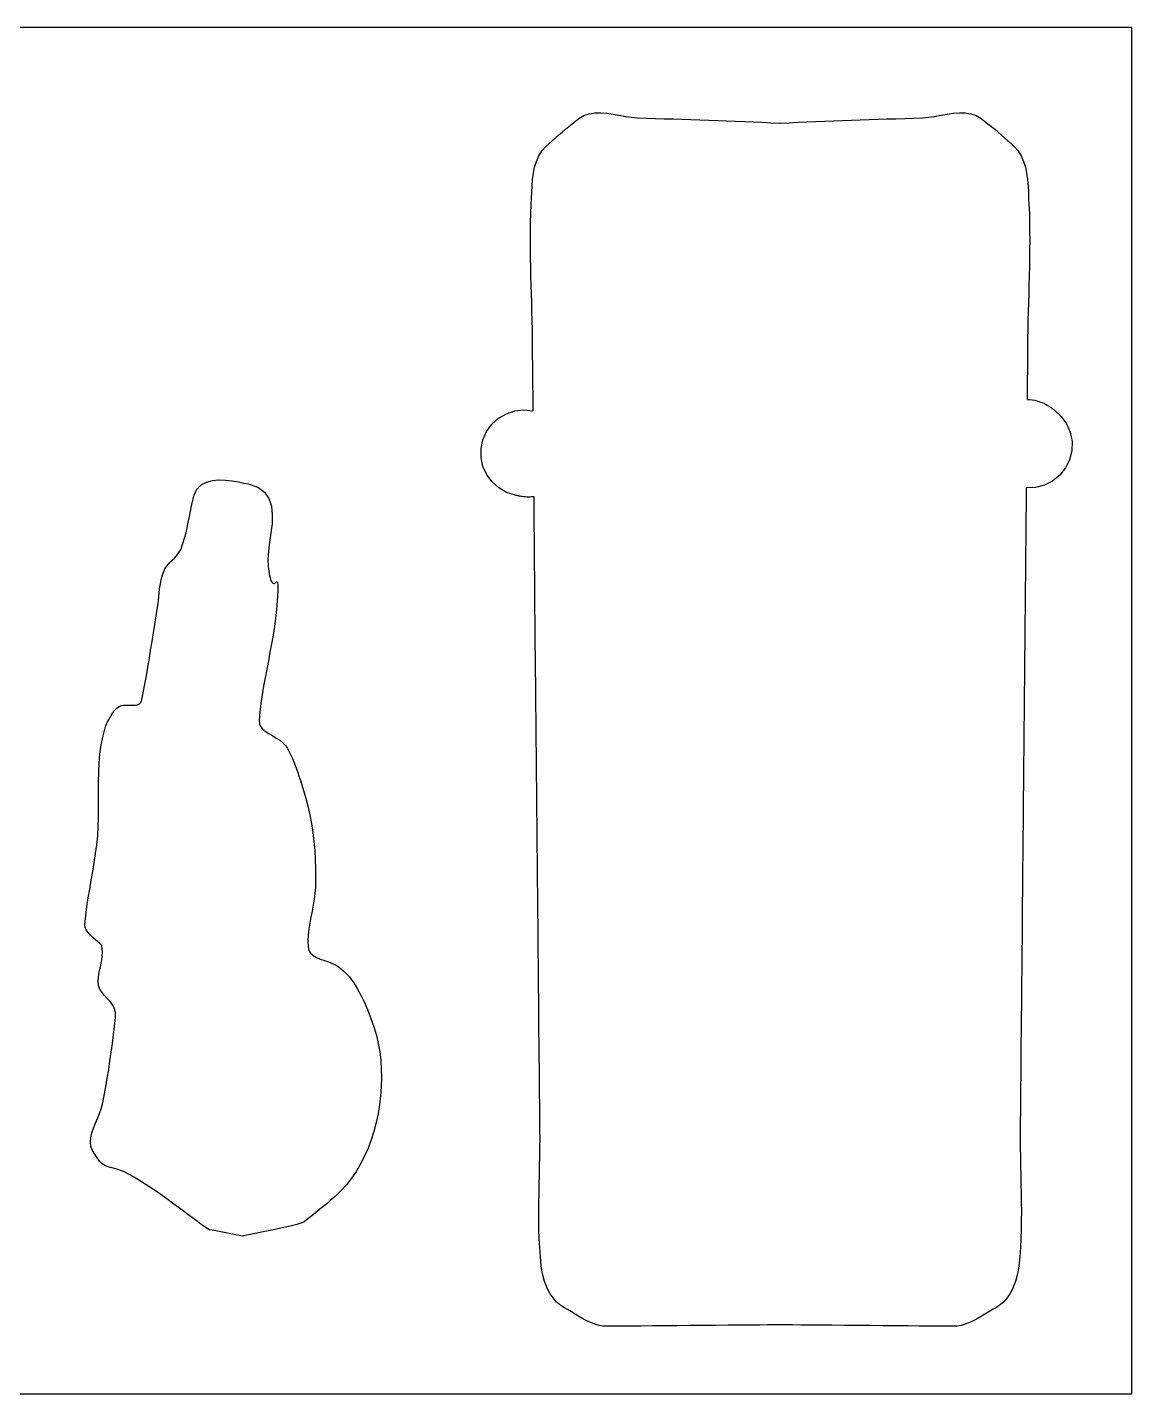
# Model space of a CAD drawing. Header units: inches. Extents: x 1 to 26.6, y 1 to 13.5.
# Drawn here: x 16.54 to 26.63, y 1 to 13.48 of the extents above; entities that cross this region are included whole.
import ezdxf

# ---------------------------------------------------------------- set-up
doc = ezdxf.new("R2010")
doc.units = ezdxf.units.IN
doc.layers.get('0').update_dxf_attribs({"linetype": 'CONTINUOUS'})

msp = doc.modelspace()

# ---------------------------------------------------------------- linework, layer by layer
at = {"color": 0, "linetype": 'CONTINUOUS'}
for p, q in [((26.63, 13.48), (1, 13.48)), ((26.63, 1), (26.63, 13.48)), ((21.518, 12.6), (21.55, 12.624)), ((21.55, 12.624), (21.581, 12.648)), ((21.581, 12.648), (21.626, 12.675)), ((21.626, 12.675), (21.674, 12.691)), ((21.674, 12.691), (21.726, 12.699)), ((21.726, 12.699), (21.779, 12.699)), ((21.779, 12.699), (21.835, 12.695)), ((21.835, 12.695), (21.892, 12.687)), ((21.892, 12.687), (21.949, 12.677)), ((21.949, 12.677), (22.006, 12.667)), ((22.006, 12.667), (22.061, 12.659)), ((22.061, 12.659), (22.116, 12.655)), ((22.116, 12.655), (22.197, 12.652)), ((22.197, 12.652), (22.279, 12.649)), ((22.279, 12.649), (22.36, 12.646)), ((22.36, 12.646), (22.441, 12.643)), ((22.441, 12.643), (22.522, 12.64)), ((22.522, 12.64), (22.604, 12.637)), ((22.604, 12.637), (22.685, 12.634)), ((22.685, 12.634), (22.766, 12.631)), ((22.766, 12.631), (22.848, 12.628)), ((22.848, 12.628), (22.929, 12.625)), ((22.929, 12.625), (23.01, 12.622)), ((23.01, 12.622), (23.092, 12.619)), ((23.092, 12.619), (23.173, 12.616)), ((23.173, 12.616), (23.254, 12.613)), ((23.254, 12.613), (23.335, 12.609)), ((23.335, 12.609), (23.417, 12.606)), ((23.417, 12.606), (23.419, 12.606)), ((23.419, 12.606), (23.5, 12.609)), ((23.5, 12.609), (23.581, 12.613)), ((23.581, 12.613), (23.662, 12.616)), ((23.662, 12.616), (23.744, 12.619)), ((23.744, 12.619), (23.825, 12.622)), ((23.825, 12.622), (23.906, 12.625)), ((23.906, 12.625), (23.988, 12.628)), ((23.988, 12.628), (24.069, 12.631)), ((24.069, 12.631), (24.15, 12.634)), ((24.15, 12.634), (24.232, 12.637)), ((24.232, 12.637), (24.313, 12.64)), ((24.313, 12.64), (24.394, 12.643)), ((24.394, 12.643), (24.476, 12.646)), ((24.476, 12.646), (24.557, 12.649)), ((24.557, 12.649), (24.638, 12.652)), ((24.638, 12.652), (24.719, 12.655)), ((24.719, 12.655), (24.774, 12.659)), ((24.774, 12.659), (24.83, 12.667)), ((24.83, 12.667), (24.887, 12.677)), ((24.887, 12.677), (24.944, 12.687)), ((24.944, 12.687), (25, 12.695)), ((25, 12.695), (25.056, 12.699)), ((25.056, 12.699), (25.11, 12.699)), ((25.11, 12.699), (25.161, 12.691)), ((25.161, 12.691), (25.209, 12.675)), ((25.209, 12.675), (25.254, 12.648)), ((25.254, 12.648), (25.286, 12.624)), ((25.286, 12.624), (25.317, 12.6)), ((21.366, 12.471), (21.396, 12.498)), ((21.396, 12.498), (21.426, 12.524)), ((21.426, 12.524), (21.457, 12.549)), ((21.457, 12.549), (21.487, 12.575)), ((21.487, 12.575), (21.518, 12.6)), ((25.317, 12.6), (25.348, 12.575)), ((25.348, 12.575), (25.379, 12.549)), ((25.379, 12.549), (25.409, 12.524)), ((25.409, 12.524), (25.439, 12.498)), ((25.439, 12.498), (25.469, 12.471)), ((21.242, 12.351), (21.278, 12.391)), ((21.278, 12.391), (21.307, 12.418)), ((21.307, 12.418), (21.337, 12.445)), ((21.337, 12.445), (21.366, 12.471)), ((25.469, 12.471), (25.499, 12.445)), ((25.499, 12.445), (25.528, 12.418)), ((25.528, 12.418), (25.557, 12.391)), ((25.557, 12.391), (25.593, 12.351)), ((21.176, 12.203), (21.192, 12.256)), ((21.192, 12.256), (21.214, 12.306)), ((21.214, 12.306), (21.242, 12.351)), ((25.593, 12.351), (25.621, 12.306)), ((25.621, 12.306), (25.643, 12.256)), ((25.643, 12.256), (25.659, 12.203)), ((21.157, 12.09), (21.165, 12.148)), ((21.165, 12.148), (21.176, 12.203)), ((25.659, 12.203), (25.67, 12.148)), ((25.67, 12.148), (25.678, 12.09)), ((21.149, 11.974), (21.152, 12.032)), ((21.152, 12.032), (21.157, 12.09)), ((25.678, 12.09), (25.683, 12.032)), ((25.683, 12.032), (25.686, 11.974)), ((21.141, 11.779), (21.144, 11.861)), ((21.144, 11.861), (21.147, 11.917)), ((21.147, 11.917), (21.149, 11.974)), ((25.686, 11.974), (25.688, 11.917)), ((25.688, 11.917), (25.691, 11.861)), ((25.691, 11.861), (25.695, 11.779)), ((21.138, 11.698), (21.141, 11.779)), ((25.695, 11.779), (25.697, 11.698)), ((21.137, 11.616), (21.138, 11.698)), ((21.137, 11.535), (21.137, 11.616)), ((25.697, 11.698), (25.698, 11.616)), ((25.698, 11.616), (25.699, 11.535)), ((21.137, 11.453), (21.137, 11.535)), ((25.699, 11.535), (25.698, 11.453)), ((21.138, 11.372), (21.137, 11.453)), ((21.14, 11.29), (21.138, 11.372)), ((25.697, 11.372), (25.696, 11.29)), ((25.698, 11.453), (25.697, 11.372)), ((21.142, 11.209), (21.14, 11.29)), ((25.696, 11.29), (25.694, 11.209)), ((21.144, 11.127), (21.142, 11.209)), ((21.146, 11.045), (21.144, 11.127)), ((25.691, 11.127), (25.689, 11.045)), ((25.694, 11.209), (25.691, 11.127)), ((21.149, 10.964), (21.146, 11.045)), ((25.689, 11.045), (25.686, 10.964)), ((21.151, 10.882), (21.149, 10.964)), ((21.153, 10.801), (21.151, 10.882)), ((25.684, 10.882), (25.682, 10.801)), ((25.686, 10.964), (25.684, 10.882)), ((21.155, 10.719), (21.153, 10.801)), ((25.682, 10.801), (25.681, 10.719)), ((21.156, 10.637), (21.155, 10.719)), ((21.157, 10.555), (21.156, 10.637)), ((25.681, 10.719), (25.679, 10.637)), ((25.679, 10.637), (25.679, 10.571)), ((21.157, 10.477), (21.157, 10.555)), ((25.679, 10.571), (25.678, 10.508)), ((25.678, 10.508), (25.678, 10.447)), ((21.158, 10.402), (21.157, 10.477)), ((21.159, 10.331), (21.158, 10.402)), ((25.678, 10.447), (25.677, 10.388)), ((25.677, 10.388), (25.677, 10.332)), ((21.159, 10.264), (21.159, 10.331)), ((21.16, 10.2), (21.159, 10.264)), ((25.677, 10.332), (25.676, 10.277)), ((25.676, 10.277), (25.676, 10.225)), ((21.161, 10.139), (21.16, 10.2)), ((21.161, 10.082), (21.161, 10.139)), ((25.675, 10.128), (25.674, 10.082)), ((25.676, 10.225), (25.675, 10.176)), ((25.675, 10.176), (25.675, 10.128)), ((20.996, 9.977), (21.078, 9.986)), ((21.078, 9.986), (21.16, 9.977)), ((21.162, 10.028), (21.161, 10.082)), ((21.162, 9.977), (21.162, 10.028)), ((25.674, 10.082), (25.698, 10.081)), ((25.698, 10.081), (25.721, 10.078)), ((25.721, 10.078), (25.744, 10.074)), ((25.744, 10.074), (25.767, 10.068)), ((25.767, 10.068), (25.789, 10.061)), ((25.789, 10.061), (25.811, 10.053)), ((25.811, 10.053), (25.832, 10.043)), ((25.832, 10.043), (25.853, 10.032)), ((25.853, 10.032), (25.873, 10.02)), ((25.873, 10.02), (25.893, 10.007)), ((25.893, 10.007), (25.896, 10.005)), ((25.896, 10.005), (25.899, 10.002)), ((25.899, 10.002), (25.902, 10)), ((25.902, 10), (25.905, 9.998)), ((25.905, 9.998), (25.909, 9.996)), ((25.909, 9.996), (25.912, 9.993)), ((25.912, 9.993), (25.915, 9.991)), ((25.915, 9.991), (25.918, 9.989)), ((25.918, 9.989), (25.921, 9.986)), ((25.921, 9.986), (25.924, 9.984)), ((20.786, 9.855), (20.847, 9.91)), ((20.847, 9.91), (20.918, 9.951)), ((20.918, 9.951), (20.996, 9.977)), ((21.16, 9.977), (21.16, 9.977)), ((21.16, 9.977), (21.16, 9.977)), ((21.16, 9.977), (21.161, 9.977)), ((21.161, 9.977), (21.161, 9.977)), ((21.161, 9.977), (21.161, 9.977)), ((21.161, 9.977), (21.161, 9.977)), ((21.161, 9.977), (21.161, 9.977)), ((21.161, 9.977), (21.162, 9.977)), ((21.162, 9.977), (21.162, 9.977)), ((21.162, 9.977), (21.162, 9.977)), ((25.924, 9.984), (25.987, 9.927)), ((25.987, 9.927), (26.036, 9.859)), ((20.704, 9.713), (20.737, 9.788)), ((20.737, 9.788), (20.786, 9.855)), ((26.036, 9.859), (26.069, 9.781)), ((26.069, 9.781), (26.085, 9.698)), ((20.687, 9.632), (20.704, 9.713)), ((20.687, 9.55), (20.687, 9.632)), ((26.083, 9.613), (26.063, 9.531)), ((26.085, 9.698), (26.083, 9.613)), ((20.704, 9.469), (20.687, 9.55)), ((26.063, 9.531), (26.026, 9.456)), ((20.738, 9.394), (20.704, 9.469)), ((20.787, 9.328), (20.738, 9.394)), ((25.973, 9.389), (25.908, 9.336)), ((26.026, 9.456), (25.973, 9.389)), ((18.066, 9.209), (18.091, 9.263)), ((18.091, 9.263), (18.129, 9.302)), ((18.129, 9.302), (18.177, 9.327)), ((18.177, 9.327), (18.232, 9.341)), ((18.232, 9.341), (18.291, 9.346)), ((18.291, 9.346), (18.353, 9.344)), ((18.353, 9.344), (18.413, 9.337)), ((18.413, 9.337), (18.469, 9.328)), ((18.469, 9.328), (18.518, 9.318)), ((18.518, 9.318), (18.558, 9.31)), ((18.558, 9.31), (18.646, 9.281)), ((18.646, 9.281), (18.709, 9.235)), ((20.848, 9.273), (20.787, 9.328)), ((20.919, 9.232), (20.848, 9.273)), ((25.751, 9.276), (25.666, 9.273)), ((25.666, 9.273), (25.666, 9.234)), ((25.833, 9.297), (25.751, 9.276)), ((25.908, 9.336), (25.833, 9.297)), ((18.031, 9.061), (18.042, 9.111)), ((18.042, 9.111), (18.053, 9.16)), ((18.053, 9.16), (18.066, 9.209)), ((18.709, 9.235), (18.749, 9.176)), ((18.749, 9.176), (18.772, 9.107)), ((20.998, 9.207), (20.919, 9.232)), ((21.005, 9.205), (20.998, 9.207)), ((21.009, 9.204), (21.005, 9.205)), ((21.013, 9.203), (21.009, 9.204)), ((21.021, 9.202), (21.013, 9.203)), ((21.025, 9.201), (21.021, 9.202)), ((21.028, 9.2), (21.025, 9.201)), ((21.032, 9.199), (21.028, 9.2)), ((21.036, 9.198), (21.032, 9.199)), ((21.049, 9.196), (21.036, 9.198)), ((21.062, 9.194), (21.049, 9.196)), ((21.076, 9.192), (21.062, 9.194)), ((21.089, 9.191), (21.076, 9.192)), ((21.103, 9.19), (21.089, 9.191)), ((21.116, 9.19), (21.103, 9.19)), ((21.129, 9.19), (21.116, 9.19)), ((21.143, 9.191), (21.129, 9.19)), ((21.156, 9.192), (21.143, 9.191)), ((21.17, 9.193), (21.156, 9.192)), ((21.17, 9.148), (21.17, 9.193)), ((21.171, 9.097), (21.17, 9.148)), ((25.666, 9.19), (25.665, 9.14)), ((25.665, 9.14), (25.665, 9.084)), ((25.666, 9.234), (25.666, 9.19)), ((18.012, 8.961), (18.022, 9.011)), ((18.022, 9.011), (18.031, 9.061)), ((18.772, 9.107), (18.779, 9.029)), ((18.779, 9.029), (18.777, 8.946)), ((21.171, 9.041), (21.171, 9.097)), ((21.172, 8.978), (21.171, 9.041)), ((25.664, 9.021), (25.663, 8.951)), ((25.665, 9.084), (25.664, 9.021)), ((17.978, 8.813), (17.991, 8.862)), ((17.991, 8.862), (18.002, 8.912)), ((18.002, 8.912), (18.012, 8.961)), ((18.767, 8.862), (18.755, 8.777)), ((18.777, 8.946), (18.767, 8.862)), ((21.172, 8.909), (21.172, 8.978)), ((21.173, 8.834), (21.172, 8.909)), ((25.663, 8.873), (25.662, 8.788)), ((25.663, 8.951), (25.663, 8.873)), ((17.946, 8.718), (17.963, 8.765)), ((17.963, 8.765), (17.978, 8.813)), ((18.755, 8.777), (18.744, 8.696)), ((21.174, 8.752), (21.173, 8.834)), ((21.175, 8.663), (21.174, 8.752)), ((25.662, 8.788), (25.661, 8.694)), ((17.847, 8.595), (17.866, 8.614)), ((17.866, 8.614), (17.885, 8.633)), ((17.885, 8.633), (17.903, 8.652)), ((17.903, 8.652), (17.92, 8.673)), ((17.92, 8.673), (17.934, 8.694)), ((17.934, 8.694), (17.946, 8.718)), ((18.744, 8.696), (18.738, 8.621)), ((18.738, 8.621), (18.74, 8.555)), ((21.176, 8.566), (21.175, 8.663)), ((25.661, 8.694), (25.66, 8.591)), ((17.776, 8.479), (17.787, 8.51)), ((17.787, 8.51), (17.798, 8.533)), ((17.798, 8.533), (17.813, 8.555)), ((17.813, 8.555), (17.829, 8.575)), ((17.829, 8.575), (17.847, 8.595)), ((18.74, 8.555), (18.755, 8.47)), ((21.177, 8.462), (21.176, 8.566)), ((25.66, 8.591), (25.659, 8.48)), ((17.75, 8.349), (17.754, 8.382)), ((17.754, 8.382), (17.76, 8.415)), ((17.76, 8.415), (17.767, 8.447)), ((17.767, 8.447), (17.776, 8.479)), ((18.755, 8.47), (18.77, 8.422)), ((18.77, 8.422), (18.784, 8.402)), ((18.784, 8.402), (18.798, 8.401)), ((18.798, 8.401), (18.809, 8.408)), ((18.809, 8.408), (18.819, 8.415)), ((18.819, 8.415), (18.826, 8.411)), ((18.826, 8.411), (18.829, 8.388)), ((18.829, 8.388), (18.829, 8.334)), ((21.178, 8.35), (21.177, 8.462)), ((25.659, 8.48), (25.658, 8.359)), ((17.736, 8.216), (17.74, 8.249)), ((17.74, 8.249), (17.743, 8.282)), ((17.743, 8.282), (17.746, 8.316)), ((17.746, 8.316), (17.75, 8.349)), ((18.824, 8.241), (18.818, 8.162)), ((18.829, 8.334), (18.824, 8.241)), ((21.179, 8.229), (21.178, 8.35)), ((25.658, 8.359), (25.657, 8.229)), ((17.717, 8.105), (17.731, 8.183)), ((17.731, 8.183), (17.736, 8.216)), ((18.818, 8.162), (18.809, 8.084)), ((21.179, 8.149), (21.179, 8.229)), ((21.18, 8.068), (21.179, 8.149)), ((25.656, 8.149), (25.655, 8.068)), ((25.657, 8.229), (25.656, 8.149)), ((17.693, 7.949), (17.705, 8.027)), ((17.705, 8.027), (17.717, 8.105)), ((18.798, 8.006), (18.786, 7.928)), ((18.809, 8.084), (18.798, 8.006)), ((21.181, 7.988), (21.18, 8.068)), ((21.182, 7.908), (21.181, 7.988)), ((25.655, 8.068), (25.654, 7.988)), ((25.654, 7.988), (25.654, 7.908)), ((17.668, 7.792), (17.681, 7.871)), ((17.681, 7.871), (17.693, 7.949)), ((18.786, 7.928), (18.772, 7.85)), ((21.182, 7.828), (21.182, 7.908)), ((25.654, 7.908), (25.653, 7.828)), ((17.656, 7.714), (17.668, 7.792)), ((18.758, 7.773), (18.743, 7.695)), ((18.772, 7.85), (18.758, 7.773)), ((21.183, 7.747), (21.182, 7.828)), ((21.184, 7.667), (21.183, 7.747)), ((25.652, 7.747), (25.651, 7.667)), ((25.653, 7.828), (25.652, 7.747)), ((17.63, 7.558), (17.643, 7.636)), ((17.643, 7.636), (17.656, 7.714)), ((18.728, 7.617), (18.714, 7.539)), ((18.743, 7.695), (18.728, 7.617)), ((21.185, 7.587), (21.184, 7.667)), ((25.651, 7.667), (25.651, 7.587)), ((17.615, 7.481), (17.63, 7.558)), ((18.714, 7.539), (18.699, 7.461)), ((21.186, 7.506), (21.185, 7.587)), ((21.186, 7.426), (21.186, 7.506)), ((25.65, 7.506), (25.649, 7.426)), ((25.651, 7.587), (25.65, 7.506)), ((17.583, 7.326), (17.6, 7.403)), ((17.6, 7.403), (17.615, 7.481)), ((18.687, 7.383), (18.675, 7.305)), ((18.699, 7.461), (18.687, 7.383)), ((21.187, 7.346), (21.186, 7.426)), ((25.649, 7.426), (25.648, 7.346)), ((17.32, 7.215), (17.339, 7.24)), ((17.339, 7.24), (17.358, 7.261)), ((17.358, 7.261), (17.379, 7.277)), ((17.379, 7.277), (17.399, 7.286)), ((17.399, 7.286), (17.419, 7.289)), ((17.419, 7.289), (17.441, 7.29)), ((17.441, 7.29), (17.463, 7.29)), ((17.463, 7.29), (17.486, 7.289)), ((17.486, 7.289), (17.509, 7.289)), ((17.509, 7.289), (17.53, 7.29)), ((17.53, 7.29), (17.549, 7.293)), ((17.549, 7.293), (17.565, 7.3)), ((17.565, 7.3), (17.576, 7.31)), ((17.576, 7.31), (17.583, 7.326)), ((18.675, 7.305), (18.665, 7.227)), ((21.188, 7.266), (21.187, 7.346)), ((21.189, 7.185), (21.188, 7.266)), ((25.648, 7.346), (25.647, 7.266)), ((25.647, 7.266), (25.647, 7.185)), ((17.258, 7.101), (17.265, 7.117)), ((17.265, 7.117), (17.275, 7.138)), ((17.275, 7.138), (17.288, 7.162)), ((17.288, 7.162), (17.303, 7.189)), ((17.303, 7.189), (17.32, 7.215)), ((18.665, 7.227), (18.658, 7.149)), ((18.658, 7.149), (18.661, 7.118)), ((18.661, 7.118), (18.673, 7.092)), ((21.189, 7.105), (21.189, 7.185)), ((25.647, 7.185), (25.646, 7.105)), ((17.217, 6.926), (17.233, 7.009)), ((17.233, 7.009), (17.255, 7.093)), ((17.255, 7.093), (17.258, 7.101)), ((18.673, 7.092), (18.694, 7.068)), ((18.694, 7.068), (18.72, 7.047)), ((18.72, 7.047), (18.75, 7.027)), ((18.75, 7.027), (18.783, 7.008)), ((18.783, 7.008), (18.816, 6.988)), ((21.19, 7.025), (21.189, 7.105)), ((21.191, 6.944), (21.19, 7.025)), ((25.645, 7.025), (25.644, 6.944)), ((25.646, 7.105), (25.645, 7.025)), ((17.205, 6.843), (17.217, 6.926)), ((18.816, 6.988), (18.848, 6.968)), ((18.848, 6.968), (18.876, 6.945)), ((18.876, 6.945), (18.899, 6.92)), ((18.899, 6.92), (18.917, 6.892)), ((18.917, 6.892), (18.934, 6.863)), ((21.192, 6.864), (21.191, 6.944)), ((25.644, 6.944), (25.644, 6.864)), ((17.194, 6.677), (17.198, 6.76)), ((17.198, 6.76), (17.205, 6.843)), ((18.934, 6.863), (18.95, 6.833)), ((18.95, 6.833), (18.964, 6.802)), ((18.964, 6.802), (18.977, 6.771)), ((18.977, 6.771), (18.989, 6.739)), ((21.192, 6.784), (21.192, 6.864)), ((21.193, 6.704), (21.192, 6.784)), ((25.643, 6.784), (25.642, 6.704)), ((25.644, 6.864), (25.643, 6.784)), ((17.192, 6.593), (17.194, 6.677)), ((18.989, 6.739), (19.001, 6.707)), ((19.001, 6.707), (19.012, 6.674)), ((19.012, 6.674), (19.023, 6.642)), ((19.023, 6.642), (19.033, 6.61)), ((21.194, 6.623), (21.193, 6.704)), ((21.195, 6.543), (21.194, 6.623)), ((25.642, 6.704), (25.641, 6.623)), ((25.641, 6.623), (25.641, 6.543)), ((17.192, 6.51), (17.192, 6.593)), ((17.193, 6.427), (17.192, 6.51)), ((19.033, 6.61), (19.059, 6.53)), ((19.059, 6.53), (19.082, 6.45)), ((21.195, 6.463), (21.195, 6.543)), ((25.641, 6.543), (25.64, 6.463)), ((17.193, 6.344), (17.193, 6.427)), ((19.082, 6.45), (19.103, 6.369)), ((19.103, 6.369), (19.121, 6.288)), ((21.196, 6.382), (21.195, 6.463)), ((21.197, 6.302), (21.196, 6.382)), ((25.639, 6.382), (25.638, 6.302)), ((25.64, 6.463), (25.639, 6.382)), ((17.189, 6.177), (17.192, 6.26)), ((17.192, 6.26), (17.193, 6.344)), ((19.121, 6.288), (19.136, 6.207)), ((21.198, 6.222), (21.197, 6.302)), ((25.638, 6.302), (25.638, 6.222)), ((17.184, 6.095), (17.189, 6.177)), ((19.136, 6.207), (19.149, 6.125)), ((19.149, 6.125), (19.159, 6.043)), ((21.199, 6.061), (21.198, 6.222)), ((25.638, 6.222), (25.636, 6.061)), ((17.165, 5.933), (17.176, 6.014)), ((17.176, 6.014), (17.184, 6.095)), ((19.159, 6.043), (19.167, 5.96)), ((21.2, 5.981), (21.199, 6.061)), ((25.636, 6.061), (25.635, 5.981)), ((17.153, 5.852), (17.165, 5.933)), ((19.167, 5.96), (19.172, 5.877)), ((19.172, 5.877), (19.175, 5.794)), ((21.201, 5.901), (21.2, 5.981)), ((21.201, 5.821), (21.201, 5.901)), ((25.635, 5.901), (25.634, 5.821)), ((25.635, 5.981), (25.635, 5.901)), ((17.126, 5.69), (17.139, 5.771)), ((17.139, 5.771), (17.153, 5.852)), ((19.175, 5.794), (19.175, 5.711)), ((21.202, 5.74), (21.201, 5.821)), ((25.634, 5.821), (25.633, 5.74)), ((17.112, 5.609), (17.126, 5.69)), ((19.173, 5.627), (19.168, 5.572)), ((19.175, 5.711), (19.173, 5.627)), ((21.203, 5.66), (21.202, 5.74)), ((21.204, 5.58), (21.203, 5.66)), ((25.633, 5.74), (25.632, 5.66)), ((25.632, 5.66), (25.632, 5.58)), ((17.086, 5.448), (17.098, 5.528)), ((17.098, 5.528), (17.112, 5.609)), ((19.161, 5.517), (19.153, 5.462)), ((19.168, 5.572), (19.161, 5.517)), ((21.204, 5.499), (21.204, 5.58)), ((21.205, 5.419), (21.204, 5.499)), ((25.631, 5.499), (25.63, 5.419)), ((25.632, 5.58), (25.631, 5.499)), ((17.076, 5.366), (17.086, 5.448)), ((19.142, 5.408), (19.132, 5.353)), ((19.153, 5.462), (19.142, 5.408)), ((21.207, 5.259), (21.205, 5.419)), ((25.63, 5.419), (25.629, 5.259)), ((17.067, 5.285), (17.076, 5.366)), ((17.07, 5.262), (17.067, 5.285)), ((17.08, 5.238), (17.07, 5.262)), ((19.114, 5.244), (19.108, 5.189)), ((19.122, 5.299), (19.114, 5.244)), ((19.132, 5.353), (19.122, 5.299)), ((21.208, 5.178), (21.207, 5.259)), ((25.629, 5.259), (25.628, 5.178)), ((17.097, 5.213), (17.08, 5.238)), ((17.118, 5.189), (17.097, 5.213)), ((17.141, 5.166), (17.118, 5.189)), ((17.164, 5.145), (17.141, 5.166)), ((17.185, 5.127), (17.164, 5.145)), ((17.203, 5.112), (17.185, 5.127)), ((19.108, 5.189), (19.105, 5.135)), ((19.105, 5.135), (19.106, 5.08)), ((21.208, 5.098), (21.208, 5.178)), ((25.628, 5.178), (25.626, 5.018)), ((17.216, 5.1), (17.203, 5.112)), ((17.221, 5.094), (17.216, 5.1)), ((17.226, 5.062), (17.221, 5.094)), ((17.221, 4.964), (17.226, 4.997)), ((17.227, 5.029), (17.226, 5.062)), ((17.226, 4.997), (17.227, 5.029)), ((19.106, 5.08), (19.113, 5.049)), ((19.113, 5.049), (19.129, 5.023)), ((19.129, 5.023), (19.153, 5.002)), ((19.153, 5.002), (19.184, 4.985)), ((21.209, 5.018), (21.208, 5.098)), ((21.21, 4.937), (21.209, 5.018)), ((25.626, 5.018), (25.626, 4.937)), ((17.202, 4.866), (17.209, 4.899)), ((17.209, 4.899), (17.216, 4.932)), ((17.216, 4.932), (17.221, 4.964)), ((19.184, 4.985), (19.218, 4.97)), ((19.218, 4.97), (19.255, 4.956)), ((19.255, 4.956), (19.292, 4.943)), ((19.292, 4.943), (19.329, 4.929)), ((19.329, 4.929), (19.363, 4.913)), ((19.363, 4.913), (19.393, 4.894)), ((19.393, 4.894), (19.44, 4.854)), ((21.211, 4.857), (21.21, 4.937)), ((25.626, 4.937), (25.625, 4.857)), ((17.189, 4.768), (17.191, 4.8)), ((17.192, 4.729), (17.189, 4.768)), ((17.191, 4.8), (17.196, 4.833)), ((17.196, 4.833), (17.202, 4.866)), ((19.44, 4.854), (19.483, 4.806)), ((19.483, 4.806), (19.523, 4.752)), ((19.523, 4.752), (19.559, 4.694)), ((21.211, 4.777), (21.211, 4.857)), ((21.212, 4.697), (21.211, 4.777)), ((25.624, 4.777), (25.623, 4.697)), ((25.625, 4.857), (25.624, 4.777)), ((17.204, 4.696), (17.192, 4.729)), ((17.223, 4.666), (17.204, 4.696)), ((17.247, 4.638), (17.223, 4.666)), ((17.272, 4.611), (17.247, 4.638)), ((19.559, 4.694), (19.592, 4.633)), ((19.592, 4.633), (19.622, 4.572)), ((21.213, 4.616), (21.212, 4.697)), ((25.623, 4.697), (25.622, 4.616)), ((17.297, 4.583), (17.272, 4.611)), ((17.319, 4.552), (17.297, 4.583)), ((17.337, 4.519), (17.319, 4.552)), ((17.346, 4.48), (17.337, 4.519)), ((19.622, 4.572), (19.648, 4.51)), ((19.648, 4.51), (19.671, 4.45)), ((21.214, 4.536), (21.213, 4.616)), ((21.214, 4.456), (21.214, 4.536)), ((25.622, 4.536), (25.621, 4.456)), ((25.622, 4.616), (25.622, 4.536)), ((17.337, 4.356), (17.346, 4.436)), ((17.346, 4.436), (17.346, 4.48)), ((19.671, 4.45), (19.692, 4.394)), ((19.692, 4.394), (19.709, 4.343)), ((21.215, 4.376), (21.214, 4.456)), ((21.217, 4.135), (21.215, 4.376)), ((25.62, 4.376), (25.618, 4.135)), ((25.621, 4.456), (25.62, 4.376)), ((17.318, 4.198), (17.328, 4.277)), ((17.328, 4.277), (17.337, 4.356)), ((19.709, 4.343), (19.73, 4.272)), ((19.73, 4.272), (19.747, 4.199)), ((17.307, 4.118), (17.318, 4.198)), ((19.747, 4.199), (19.761, 4.123)), ((19.761, 4.123), (19.77, 4.045)), ((21.218, 4.054), (21.217, 4.135)), ((25.618, 4.135), (25.617, 4.054)), ((17.285, 3.96), (17.296, 4.039)), ((17.296, 4.039), (17.307, 4.118)), ((19.77, 4.045), (19.775, 3.965)), ((21.219, 3.974), (21.218, 4.054)), ((25.617, 4.054), (25.616, 3.974)), ((17.259, 3.802), (17.272, 3.881)), ((17.272, 3.881), (17.285, 3.96)), ((19.775, 3.965), (19.777, 3.884)), ((19.777, 3.884), (19.775, 3.803)), ((21.22, 3.894), (21.219, 3.974)), ((21.221, 3.814), (21.22, 3.894)), ((25.616, 3.894), (25.615, 3.814)), ((25.616, 3.974), (25.616, 3.894)), ((17.244, 3.723), (17.259, 3.802)), ((19.775, 3.803), (19.769, 3.721)), ((21.221, 3.733), (21.221, 3.814)), ((25.615, 3.814), (25.614, 3.733)), ((17.217, 3.602), (17.228, 3.645)), ((17.228, 3.645), (17.244, 3.723)), ((19.759, 3.638), (19.746, 3.557)), ((19.769, 3.721), (19.759, 3.638)), ((21.222, 3.653), (21.221, 3.733)), ((21.223, 3.573), (21.222, 3.653)), ((25.614, 3.733), (25.613, 3.653)), ((25.613, 3.653), (25.613, 3.573)), ((17.163, 3.47), (17.182, 3.514)), ((17.182, 3.514), (17.201, 3.558)), ((17.201, 3.558), (17.217, 3.602)), ((19.746, 3.557), (19.728, 3.476)), ((21.224, 3.492), (21.223, 3.573)), ((25.613, 3.573), (25.612, 3.492)), ((17.12, 3.34), (17.13, 3.383)), ((17.13, 3.383), (17.145, 3.426)), ((17.145, 3.426), (17.163, 3.47)), ((19.707, 3.396), (19.683, 3.318)), ((19.728, 3.476), (19.707, 3.396)), ((21.224, 3.412), (21.224, 3.492)), ((21.225, 3.329), (21.224, 3.412)), ((25.612, 3.492), (25.611, 3.412)), ((25.611, 3.412), (25.611, 3.329)), ((17.117, 3.299), (17.12, 3.34)), ((17.122, 3.259), (17.117, 3.299)), ((17.138, 3.221), (17.122, 3.259)), ((19.683, 3.318), (19.654, 3.242)), ((21.223, 3.163), (21.224, 3.246)), ((21.224, 3.246), (21.225, 3.329)), ((25.611, 3.329), (25.611, 3.246)), ((25.611, 3.246), (25.613, 3.163)), ((17.173, 3.164), (17.138, 3.221)), ((17.201, 3.124), (17.173, 3.164)), ((17.226, 3.099), (17.201, 3.124)), ((19.622, 3.169), (19.586, 3.098)), ((19.654, 3.242), (19.622, 3.169)), ((21.221, 3.08), (21.223, 3.163)), ((25.613, 3.163), (25.614, 3.08)), ((17.248, 3.083), (17.226, 3.099)), ((17.271, 3.074), (17.248, 3.083)), ((17.297, 3.067), (17.271, 3.074)), ((17.329, 3.06), (17.297, 3.067)), ((17.369, 3.048), (17.329, 3.06)), ((17.42, 3.028), (17.369, 3.048)), ((17.483, 2.996), (17.42, 3.028)), ((17.552, 2.956), (17.483, 2.996)), ((19.547, 3.031), (19.503, 2.967)), ((19.586, 3.098), (19.547, 3.031)), ((21.217, 2.914), (21.219, 2.997)), ((21.219, 2.997), (21.221, 3.08)), ((25.614, 3.08), (25.616, 2.997)), ((25.616, 2.997), (25.618, 2.914)), ((17.619, 2.914), (17.552, 2.956)), ((17.686, 2.871), (17.619, 2.914)), ((17.751, 2.826), (17.686, 2.871)), ((19.456, 2.908), (19.406, 2.853)), ((19.503, 2.967), (19.456, 2.908)), ((21.216, 2.831), (21.217, 2.914)), ((25.618, 2.914), (25.62, 2.831)), ((17.816, 2.779), (17.751, 2.826)), ((17.88, 2.732), (17.816, 2.779)), ((19.309, 2.763), (19.276, 2.734)), ((19.342, 2.792), (19.309, 2.763)), ((19.375, 2.822), (19.342, 2.792)), ((19.406, 2.853), (19.375, 2.822)), ((21.214, 2.748), (21.216, 2.831)), ((21.214, 2.665), (21.214, 2.748)), ((25.62, 2.831), (25.621, 2.748)), ((25.621, 2.748), (25.622, 2.665)), ((17.944, 2.685), (17.88, 2.732)), ((18.007, 2.637), (17.944, 2.685)), ((18.071, 2.59), (18.007, 2.637)), ((19.139, 2.624), (19.105, 2.596)), ((19.174, 2.651), (19.139, 2.624)), ((19.208, 2.679), (19.174, 2.651)), ((19.242, 2.706), (19.208, 2.679)), ((19.276, 2.734), (19.242, 2.706)), ((21.214, 2.582), (21.214, 2.665)), ((25.622, 2.665), (25.621, 2.582)), ((18.136, 2.543), (18.071, 2.59)), ((18.201, 2.497), (18.136, 2.543)), ((18.231, 2.492), (18.201, 2.497)), ((18.791, 2.498), (18.712, 2.482)), ((18.869, 2.515), (18.791, 2.498)), ((18.941, 2.531), (18.869, 2.515)), ((19.003, 2.546), (18.941, 2.531)), ((19.048, 2.559), (19.003, 2.546)), ((19.07, 2.569), (19.048, 2.559)), ((19.105, 2.596), (19.07, 2.569)), ((21.215, 2.499), (21.214, 2.582)), ((21.218, 2.417), (21.215, 2.499)), ((25.62, 2.499), (25.617, 2.417)), ((25.621, 2.582), (25.62, 2.499)), ((18.293, 2.48), (18.231, 2.492)), ((18.323, 2.474), (18.293, 2.48)), ((18.385, 2.462), (18.323, 2.474)), ((18.415, 2.457), (18.385, 2.462)), ((18.446, 2.451), (18.415, 2.457)), ((18.477, 2.445), (18.446, 2.451)), ((18.507, 2.439), (18.477, 2.445)), ((18.531, 2.445), (18.507, 2.439)), ((18.577, 2.455), (18.531, 2.445)), ((18.639, 2.467), (18.577, 2.455)), ((18.712, 2.482), (18.639, 2.467)), ((21.222, 2.334), (21.218, 2.417)), ((25.617, 2.417), (25.613, 2.334)), ((21.228, 2.251), (21.222, 2.334)), ((21.236, 2.169), (21.228, 2.251)), ((25.607, 2.251), (25.599, 2.169)), ((25.613, 2.334), (25.607, 2.251)), ((21.242, 2.125), (21.236, 2.169)), ((21.251, 2.081), (21.242, 2.125)), ((25.593, 2.125), (25.584, 2.081)), ((25.599, 2.169), (25.593, 2.125)), ((21.263, 2.036), (21.251, 2.081)), ((21.279, 1.993), (21.263, 2.036)), ((25.572, 2.036), (25.557, 1.993)), ((25.584, 2.081), (25.572, 2.036)), ((21.297, 1.951), (21.279, 1.993)), ((21.319, 1.911), (21.297, 1.951)), ((21.344, 1.874), (21.319, 1.911)), ((21.373, 1.84), (21.344, 1.874)), ((25.491, 1.874), (25.462, 1.84)), ((25.516, 1.911), (25.491, 1.874)), ((25.538, 1.951), (25.516, 1.911)), ((25.557, 1.993), (25.538, 1.951)), ((21.405, 1.812), (21.373, 1.84)), ((21.442, 1.788), (21.405, 1.812)), ((21.477, 1.769), (21.442, 1.788)), ((21.512, 1.748), (21.477, 1.769)), ((21.546, 1.727), (21.512, 1.748)), ((25.324, 1.748), (25.289, 1.727)), ((25.359, 1.769), (25.324, 1.748)), ((25.394, 1.788), (25.359, 1.769)), ((25.43, 1.812), (25.394, 1.788)), ((25.462, 1.84), (25.43, 1.812)), ((21.581, 1.705), (21.546, 1.727)), ((21.617, 1.685), (21.581, 1.705)), ((21.652, 1.666), (21.617, 1.685)), ((21.689, 1.649), (21.652, 1.666)), ((21.726, 1.634), (21.689, 1.649)), ((21.764, 1.623), (21.726, 1.634)), ((21.803, 1.616), (21.764, 1.623)), ((22.714, 1.623), (22.595, 1.622)), ((22.831, 1.624), (22.714, 1.623)), ((22.944, 1.625), (22.831, 1.624)), ((23.05, 1.626), (22.944, 1.625)), ((23.146, 1.627), (23.05, 1.626)), ((23.232, 1.627), (23.146, 1.627)), ((23.303, 1.628), (23.232, 1.627)), ((23.358, 1.628), (23.303, 1.628)), ((23.395, 1.629), (23.358, 1.628)), ((23.411, 1.629), (23.395, 1.629)), ((23.424, 1.629), (23.411, 1.629)), ((23.44, 1.629), (23.424, 1.629)), ((23.477, 1.628), (23.44, 1.629)), ((23.532, 1.628), (23.477, 1.628)), ((23.604, 1.627), (23.532, 1.628)), ((23.689, 1.627), (23.604, 1.627)), ((23.786, 1.626), (23.689, 1.627)), ((23.891, 1.625), (23.786, 1.626)), ((24.004, 1.624), (23.891, 1.625)), ((24.121, 1.623), (24.004, 1.624)), ((24.24, 1.622), (24.121, 1.623)), ((25.071, 1.623), (25.032, 1.616)), ((25.109, 1.634), (25.071, 1.623)), ((25.147, 1.649), (25.109, 1.634)), ((25.183, 1.666), (25.147, 1.649)), ((25.219, 1.685), (25.183, 1.666)), ((25.254, 1.705), (25.219, 1.685)), ((25.289, 1.727), (25.254, 1.705)), ((21.814, 1.616), (21.803, 1.616)), ((21.847, 1.616), (21.814, 1.616)), ((21.899, 1.616), (21.847, 1.616)), ((21.967, 1.617), (21.899, 1.616)), ((22.05, 1.617), (21.967, 1.617)), ((22.144, 1.618), (22.05, 1.617)), ((22.249, 1.619), (22.144, 1.618)), ((22.36, 1.62), (22.249, 1.619)), ((22.476, 1.621), (22.36, 1.62)), ((22.595, 1.622), (22.476, 1.621)), ((24.359, 1.621), (24.24, 1.622)), ((24.475, 1.62), (24.359, 1.621)), ((24.587, 1.619), (24.475, 1.62)), ((24.691, 1.618), (24.587, 1.619)), ((24.785, 1.617), (24.691, 1.618)), ((24.868, 1.617), (24.785, 1.617)), ((24.936, 1.616), (24.868, 1.617)), ((24.988, 1.616), (24.936, 1.616)), ((25.021, 1.616), (24.988, 1.616)), ((25.032, 1.616), (25.021, 1.616)), ((1, 1), (26.63, 1))]:
    msp.add_line(p, q, dxfattribs=at)

doc.saveas('drawing.dxf')
